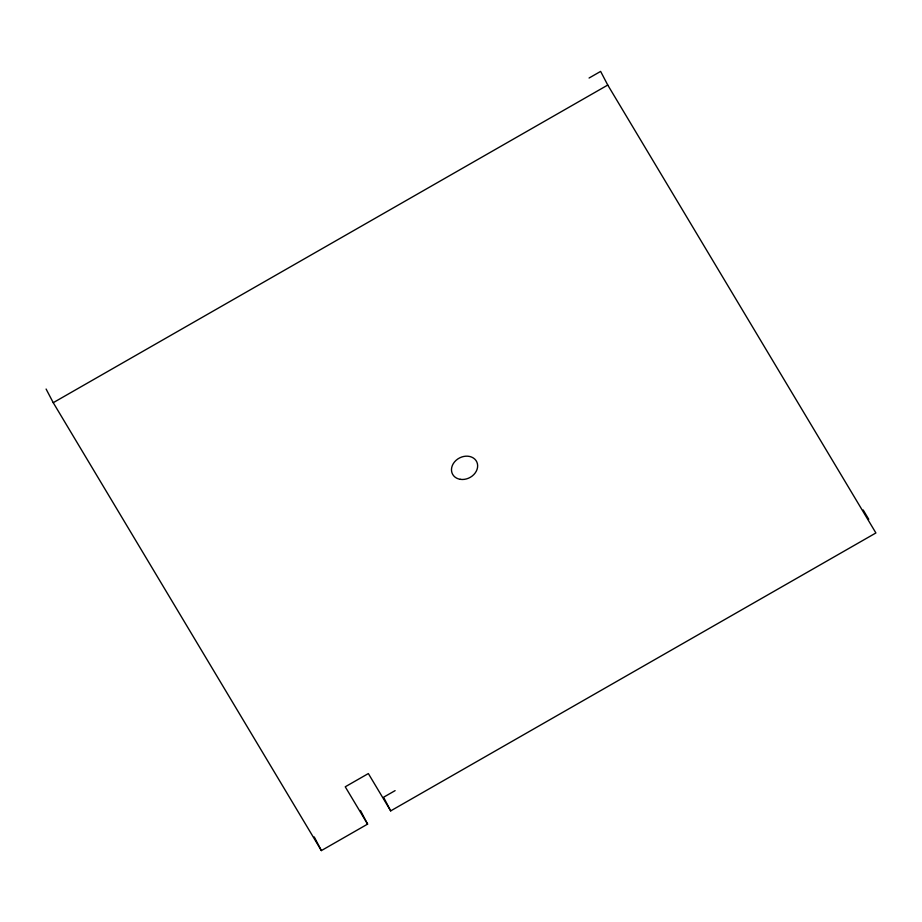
<?xml version="1.0" encoding="UTF-8"?>
<svg xmlns="http://www.w3.org/2000/svg" width="922" height="922" viewBox="0 0 922 922"><rect width="100%" height="100%" fill="white"/><g stroke="black" fill="none" stroke-linecap="round" stroke-linejoin="round"><path stroke-width="1.38" d="M589.077 78.024L600.625 71.409L607.759 85.055L875.9 532.962L390.686 810.887L368.351 773.558L345.243 786.8L367.59 824.118L321.375 850.591L53.234 402.683L46.1 389.038M53.234 402.683L607.759 85.055M395.112 790.627L383.564 797.242L390.686 810.887M863.188 509.981L868.766 519.317M360.456 810.484L367.59 824.118M314.241 836.946L321.375 850.591M460.262 479.325A13.588 11.087 -27.6 0 0 477.423 463.766A13.588 11.087 -27.6 0 0 456.01 460.378A13.588 11.087 -27.6 0 0 460.262 479.325"/></g></svg>
